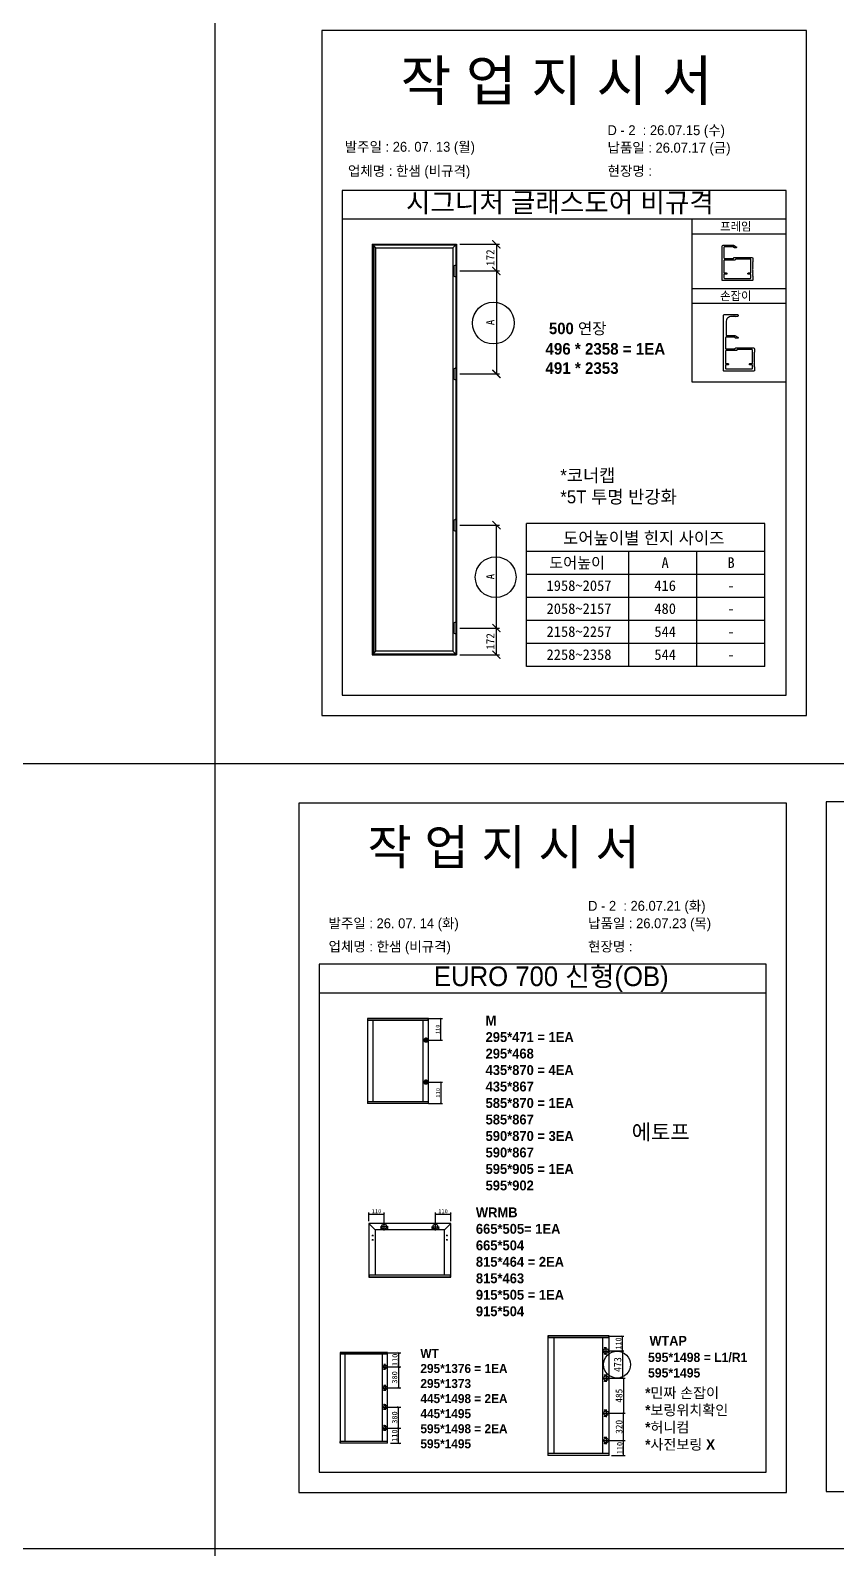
# Model space of a CAD drawing. Header units: millimetres. Extents: x -44117 to 256353, y -2095463 to 65325.
# Drawn here: x 109162 to 114128, y -1122029 to -1112676 of the extents above; entities that cross this region are included whole.
import ezdxf
from ezdxf.enums import TextEntityAlignment as Align

# ---------------------------------------------------------------- set-up
doc = ezdxf.new("R2010")
doc.units = ezdxf.units.MM
doc.header["$LTSCALE"] = 10
doc.layers.add('Layer1', color=7, linetype='Continuous', lineweight=70)
doc.styles.add('MtX_Gulim', font='')
doc.styles.get('MtX_Gulim').set_extended_font_data('Gulim', bold=True)
doc.dimstyles.new('ISO-25', dxfattribs={"dimtxt": 2.5, "dimasz": 2.5, "dimexe": 1, "dimexo": 1, "dimtad": 1, "dimtxsty": 'Standard', "dimblk": 'ARCHTICK', "dimcen": 2.5, "dimadec": 0, "dimazin": 0, "dimtfac": 1, "dimtmove": 0, "dimatfit": 3, "dimfxl": 0, "dimarcsym": 0})

# ---------------------------------------------------------------- blocks, each defined once
blk = doc.blocks.new('_ArchTick')
at = {"color": 0, "linetype": 'ByBlock', "const_width": 0.15}
blk.add_lwpolyline([(-0.5, -0.5), (0.5, 0.5)], dxfattribs=at)
blk = doc.blocks.new('*D7822')
at = {"color": 0, "lineweight": -2}
for p, q in [((111806.9, -1114158.1), (112052.3, -1114158.1)), ((112032.3, -1114158.1), (112032.3, -1114791.9)), ((111806.9, -1114791.9), (112052.3, -1114791.9))]:
    blk.add_line(p, q, dxfattribs=at)
at = {"layer": 'Defpoints', "color": 0}
for p in [(111786.9, -1114158.1), (111786.9, -1114791.9), (112032.3, -1114791.9)]:
    blk.add_point(p, dxfattribs=at)
at = {"color": 0, "lineweight": -2, "xscale": 50, "yscale": 50, "zscale": 50}
for p, rotation in [((112032.3, -1114158.1), 90), ((112032.3, -1114791.9), 270)]:
    blk.add_blockref('_ArchTick', p, dxfattribs=dict(at, rotation=rotation))
at = {"color": 0, "insert": (111994.8, -1114475), "char_height": 50, "attachment_point": 5, "rotation": 90}
blk.add_mtext('A', dxfattribs=at)
blk = doc.blocks.new('*D7823')
at = {"color": 0, "lineweight": -2}
for p, q in [((111806.9, -1113993.8), (112052.3, -1113993.8)), ((112032.3, -1113993.8), (112032.3, -1114158.1)), ((111806.9, -1114158.1), (112052.3, -1114158.1))]:
    blk.add_line(p, q, dxfattribs=at)
at = {"layer": 'Defpoints', "color": 0}
for p in [(111786.9, -1113993.8), (111786.9, -1114158.1), (112032.3, -1114158.1)]:
    blk.add_point(p, dxfattribs=at)
at = {"color": 0, "lineweight": -2, "xscale": 50, "yscale": 50, "zscale": 50}
for p, rotation in [((112032.3, -1113993.8), 90), ((112032.3, -1114158.1), 270)]:
    blk.add_blockref('_ArchTick', p, dxfattribs=dict(at, rotation=rotation))
at = {"color": 0, "insert": (111994.8, -1114075.9), "char_height": 50, "attachment_point": 5, "rotation": 90}
blk.add_mtext('172', dxfattribs=at)
blk = doc.blocks.new('*D7824')
at = {"color": 0, "lineweight": -2}
for p, q in [((111806.9, -1115724), (112052.3, -1115724)), ((112032.3, -1116357.9), (112032.3, -1115724)), ((111806.9, -1116357.9), (112052.3, -1116357.9))]:
    blk.add_line(p, q, dxfattribs=at)
at = {"layer": 'Defpoints', "color": 0}
for p in [(111786.9, -1115724), (112032.3, -1115724), (111786.9, -1116357.9)]:
    blk.add_point(p, dxfattribs=at)
at = {"color": 0, "lineweight": -2, "xscale": 50, "yscale": 50, "zscale": 50}
for p, rotation in [((112032.3, -1115724), 90), ((112032.3, -1116357.9), 270)]:
    blk.add_blockref('_ArchTick', p, dxfattribs=dict(at, rotation=rotation))
at = {"color": 0, "insert": (111994.8, -1116041), "char_height": 50, "attachment_point": 5, "rotation": 90}
blk.add_mtext('A', dxfattribs=at)
blk = doc.blocks.new('*D7825')
at = {"color": 0, "lineweight": -2}
for p, q in [((111806.9, -1116357.9), (112052.3, -1116357.9)), ((112032.3, -1116522.2), (112032.3, -1116357.9)), ((111806.9, -1116522.2), (112052.3, -1116522.2))]:
    blk.add_line(p, q, dxfattribs=at)
at = {"layer": 'Defpoints', "color": 0}
for p in [(111786.9, -1116357.9), (112032.3, -1116357.9), (111786.9, -1116522.2)]:
    blk.add_point(p, dxfattribs=at)
at = {"color": 0, "lineweight": -2, "xscale": 50, "yscale": 50, "zscale": 50}
for p, rotation in [((112032.3, -1116357.9), 90), ((112032.3, -1116522.2), 270)]:
    blk.add_blockref('_ArchTick', p, dxfattribs=dict(at, rotation=rotation))
at = {"color": 0, "insert": (111994.8, -1116440), "char_height": 50, "attachment_point": 5, "rotation": 90}
blk.add_mtext('172', dxfattribs=at)
blk = doc.blocks.new('*D7830')
at = {"color": 0, "lineweight": -2}
for p, q in [((111613.5, -1118763.2), (111699.7, -1118763.2)), ((111689.7, -1118896.2), (111689.7, -1118763.2)), ((111613.5, -1118896.2), (111699.7, -1118896.2))]:
    blk.add_line(p, q, dxfattribs=at)
at = {"layer": 'Defpoints', "color": 0}
for p in [(111598.5, -1118763.2), (111689.7, -1118763.2), (111598.5, -1118896.2)]:
    blk.add_point(p, dxfattribs=at)
at = {"color": 0, "lineweight": -2, "xscale": 10, "yscale": 10, "zscale": 10}
for p, rotation in [((111689.7, -1118763.2), 90), ((111689.7, -1118896.2), 270)]:
    blk.add_blockref('_ArchTick', p, dxfattribs=dict(at, rotation=rotation))
at = {"color": 0, "insert": (111670.9, -1118829.7), "char_height": 25, "attachment_point": 5, "rotation": 90}
blk.add_mtext('110', dxfattribs=at)
blk = doc.blocks.new('*D7831')
at = {"color": 0, "lineweight": -2}
for p, q in [((111613.5, -1119154.8), (111701.1, -1119154.8)), ((111691.1, -1119154.8), (111691.1, -1119286.9)), ((111613.5, -1119286.9), (111701.1, -1119286.9))]:
    blk.add_line(p, q, dxfattribs=at)
at = {"layer": 'Defpoints', "color": 0}
for p in [(111598.5, -1119154.8), (111598.5, -1119286.9), (111691.1, -1119286.9)]:
    blk.add_point(p, dxfattribs=at)
at = {"color": 0, "lineweight": -2, "xscale": 10, "yscale": 10, "zscale": 10}
for p, rotation in [((111691.1, -1119154.8), 90), ((111691.1, -1119286.9), 270)]:
    blk.add_blockref('_ArchTick', p, dxfattribs=dict(at, rotation=rotation))
at = {"color": 0, "insert": (111672.4, -1119220.9), "char_height": 25, "attachment_point": 5, "rotation": 90}
blk.add_mtext('110', dxfattribs=at)
blk = doc.blocks.new('*D7832')
at = {"color": 0, "lineweight": -2}
for p, q in [((111246.9, -1120011.9), (111246.9, -1119959)), ((111246.9, -1119969), (111341.3, -1119969)), ((111341.3, -1120030.5), (111341.3, -1119959))]:
    blk.add_line(p, q, dxfattribs=at)
at = {"layer": 'Defpoints', "color": 0}
for p in [(111341.3, -1119969), (111246.9, -1120026.9), (111341.3, -1120045.5)]:
    blk.add_point(p, dxfattribs=at)
at = {"color": 0, "lineweight": -2, "xscale": 10, "yscale": 10, "zscale": 10, "rotation": 180}
blk.add_blockref('_ArchTick', (111246.9, -1119969), dxfattribs=at)
at = {"color": 0, "lineweight": -2, "xscale": 10, "yscale": 10, "zscale": 10}
blk.add_blockref('_ArchTick', (111341.3, -1119969), dxfattribs=at)
at = {"color": 0, "insert": (111294.1, -1119950.3), "char_height": 25, "attachment_point": 5}
blk.add_mtext('110', dxfattribs=at)
blk = doc.blocks.new('*D7833')
at = {"color": 0, "lineweight": -2}
for p, q in [((111656.6, -1120030.5), (111656.6, -1119959)), ((111656.6, -1119969), (111750.9, -1119969)), ((111750.9, -1120011.9), (111750.9, -1119959))]:
    blk.add_line(p, q, dxfattribs=at)
at = {"layer": 'Defpoints', "color": 0}
for p in [(111750.9, -1119969), (111656.6, -1120045.5), (111750.9, -1120026.9)]:
    blk.add_point(p, dxfattribs=at)
at = {"color": 0, "lineweight": -2, "xscale": 10, "yscale": 10, "zscale": 10, "rotation": 180}
blk.add_blockref('_ArchTick', (111656.6, -1119969), dxfattribs=at)
at = {"color": 0, "lineweight": -2, "xscale": 10, "yscale": 10, "zscale": 10}
blk.add_blockref('_ArchTick', (111750.9, -1119969), dxfattribs=at)
at = {"color": 0, "insert": (111703.7, -1119950.3), "char_height": 25, "attachment_point": 5}
blk.add_mtext('110', dxfattribs=at)
blk = doc.blocks.new('*D7834')
at = {"color": 0, "lineweight": -2}
for p, q in [((112722.7, -1120719.1), (112818, -1120719.1)), ((112808, -1120811.2), (112808, -1120719.1)), ((112722.7, -1120811.2), (112818, -1120811.2))]:
    blk.add_line(p, q, dxfattribs=at)
at = {"layer": 'Defpoints', "color": 0}
for p in [(112707.7, -1120719.1), (112808, -1120719.1), (112707.7, -1120811.2)]:
    blk.add_point(p, dxfattribs=at)
at = {"color": 0, "lineweight": -2, "xscale": 10, "yscale": 10, "zscale": 10}
for p, rotation in [((112808, -1120719.1), 90), ((112808, -1120811.2), 270)]:
    blk.add_blockref('_ArchTick', p, dxfattribs=dict(at, rotation=rotation))
at = {"color": 0, "insert": (112784.2, -1120765.1), "char_height": 25, "attachment_point": 5, "rotation": 90}
blk.add_mtext('{\\H1.4x;110}', dxfattribs=at)
blk = doc.blocks.new('*D7835')
at = {"color": 0, "lineweight": -2}
for p, q in [((112722.7, -1121362.3), (112825.3, -1121362.3)), ((112815.3, -1121455.5), (112815.3, -1121362.3)), ((112741.2, -1121455.5), (112825.3, -1121455.5))]:
    blk.add_line(p, q, dxfattribs=at)
at = {"layer": 'Defpoints', "color": 0}
for p in [(112707.7, -1121362.3), (112815.3, -1121362.3), (112726.2, -1121455.5)]:
    blk.add_point(p, dxfattribs=at)
at = {"color": 0, "lineweight": -2, "xscale": 10, "yscale": 10, "zscale": 10}
for p, rotation in [((112815.3, -1121362.3), 90), ((112815.3, -1121455.5), 270)]:
    blk.add_blockref('_ArchTick', p, dxfattribs=dict(at, rotation=rotation))
at = {"color": 0, "insert": (112791.5, -1121408.9), "char_height": 25, "attachment_point": 5, "rotation": 90}
blk.add_mtext('{\\H1.4x;110}', dxfattribs=at)
blk = doc.blocks.new('*D7836')
at = {"color": 0, "lineweight": -2}
for p, q in [((112722.7, -1121194.7), (112825.3, -1121194.7)), ((112815.3, -1121362.3), (112815.3, -1121194.7)), ((112722.7, -1121362.3), (112825.3, -1121362.3))]:
    blk.add_line(p, q, dxfattribs=at)
at = {"layer": 'Defpoints', "color": 0}
for p in [(112707.7, -1121194.7), (112815.3, -1121194.7), (112707.7, -1121362.3)]:
    blk.add_point(p, dxfattribs=at)
at = {"color": 0, "lineweight": -2, "xscale": 10, "yscale": 10, "zscale": 10}
for p, rotation in [((112815.3, -1121194.7), 90), ((112815.3, -1121362.3), 270)]:
    blk.add_blockref('_ArchTick', p, dxfattribs=dict(at, rotation=rotation))
at = {"color": 0, "insert": (112788, -1121278.5), "char_height": 25, "attachment_point": 5, "rotation": 90}
blk.add_mtext('{\\H1.68x;320}', dxfattribs=at)
blk = doc.blocks.new('*D7837')
at = {"color": 0, "lineweight": -2}
for p, q in [((112722.7, -1120811.2), (112818, -1120811.2)), ((112808, -1120811.2), (112808, -1120978.9)), ((112722.7, -1120978.9), (112818, -1120978.9))]:
    blk.add_line(p, q, dxfattribs=at)
at = {"layer": 'Defpoints', "color": 0}
for p in [(112707.7, -1120811.2), (112707.7, -1120978.9), (112808, -1120978.9)]:
    blk.add_point(p, dxfattribs=at)
at = {"color": 0, "lineweight": -2, "xscale": 10, "yscale": 10, "zscale": 10}
for p, rotation in [((112808, -1120811.2), 90), ((112808, -1120978.9), 270)]:
    blk.add_blockref('_ArchTick', p, dxfattribs=dict(at, rotation=rotation))
at = {"color": 0, "insert": (112779.2, -1120895), "char_height": 25, "attachment_point": 5, "rotation": 90}
blk.add_mtext('{\\H1.8x;473}', dxfattribs=at)
blk = doc.blocks.new('*D7838')
at = {"color": 0, "lineweight": -2}
for p, q in [((112722.7, -1120978.9), (112825.3, -1120978.9)), ((112815.3, -1120978.9), (112815.3, -1121194.7)), ((112722.7, -1121194.7), (112825.3, -1121194.7))]:
    blk.add_line(p, q, dxfattribs=at)
at = {"layer": 'Defpoints', "color": 0}
for p in [(112707.7, -1120978.9), (112707.7, -1121194.7), (112815.3, -1121194.7)]:
    blk.add_point(p, dxfattribs=at)
at = {"color": 0, "lineweight": -2, "xscale": 10, "yscale": 10, "zscale": 10}
for p, rotation in [((112815.3, -1120978.9), 90), ((112815.3, -1121194.7), 270)]:
    blk.add_blockref('_ArchTick', p, dxfattribs=dict(at, rotation=rotation))
at = {"color": 0, "insert": (112788, -1121086.8), "char_height": 25, "attachment_point": 5, "rotation": 90}
blk.add_mtext('{\\H1.68x;485}', dxfattribs=at)
blk = doc.blocks.new('*D7843')
at = {"color": 0, "lineweight": -2}
for p, q in [((111366.2, -1120822.2), (111444.6, -1120822.2)), ((111431.6, -1120909), (111431.6, -1120822.2)), ((111366.2, -1120909), (111444.6, -1120909))]:
    blk.add_line(p, q, dxfattribs=at)
at = {"layer": 'Defpoints', "color": 0}
for p in [(111346.7, -1120822.2), (111431.6, -1120822.2), (111346.7, -1120909)]:
    blk.add_point(p, dxfattribs=at)
at = {"color": 0, "lineweight": -2, "xscale": 13, "yscale": 13, "zscale": 13}
for p, rotation in [((111431.6, -1120822.2), 90), ((111431.6, -1120909), 270)]:
    blk.add_blockref('_ArchTick', p, dxfattribs=dict(at, rotation=rotation))
at = {"color": 0, "insert": (111407.2, -1120865.6), "char_height": 32.5, "attachment_point": 5, "rotation": 90}
blk.add_mtext('110', dxfattribs=at)
blk = doc.blocks.new('*D7844')
at = {"color": 0, "lineweight": -2}
for p, q in [((111366.2, -1121285.8), (111442.8, -1121285.8)), ((111429.8, -1121379.5), (111429.8, -1121285.8)), ((111380.5, -1121379.5), (111442.8, -1121379.5))]:
    blk.add_line(p, q, dxfattribs=at)
at = {"layer": 'Defpoints', "color": 0}
for p in [(111346.7, -1121285.8), (111429.8, -1121285.8), (111361, -1121379.5)]:
    blk.add_point(p, dxfattribs=at)
at = {"color": 0, "lineweight": -2, "xscale": 13, "yscale": 13, "zscale": 13}
for p, rotation in [((111429.8, -1121285.8), 90), ((111429.8, -1121379.5), 270)]:
    blk.add_blockref('_ArchTick', p, dxfattribs=dict(at, rotation=rotation))
at = {"color": 0, "insert": (111405.5, -1121332.7), "char_height": 32.5, "attachment_point": 5, "rotation": 90}
blk.add_mtext('110', dxfattribs=at)
blk = doc.blocks.new('*D7845')
at = {"color": 0, "lineweight": -2}
for p, q in [((111366.2, -1121156.3), (111442.8, -1121156.3)), ((111429.8, -1121285.8), (111429.8, -1121156.3)), ((111366.2, -1121285.8), (111442.8, -1121285.8))]:
    blk.add_line(p, q, dxfattribs=at)
at = {"layer": 'Defpoints', "color": 0}
for p in [(111346.7, -1121156.3), (111429.8, -1121156.3), (111346.7, -1121285.8)]:
    blk.add_point(p, dxfattribs=at)
at = {"color": 0, "lineweight": -2, "xscale": 13, "yscale": 13, "zscale": 13}
for p, rotation in [((111429.8, -1121156.3), 90), ((111429.8, -1121285.8), 270)]:
    blk.add_blockref('_ArchTick', p, dxfattribs=dict(at, rotation=rotation))
at = {"color": 0, "insert": (111405.5, -1121221), "char_height": 32.5, "attachment_point": 5, "rotation": 90}
blk.add_mtext('380', dxfattribs=at)
blk = doc.blocks.new('*D7846')
at = {"color": 0, "lineweight": -2}
for p, q in [((111366.2, -1120909), (111442.8, -1120909)), ((111429.8, -1120909), (111429.8, -1121038.5)), ((111366.2, -1121038.5), (111442.8, -1121038.5))]:
    blk.add_line(p, q, dxfattribs=at)
at = {"layer": 'Defpoints', "color": 0}
for p in [(111346.7, -1120909), (111346.7, -1121038.5), (111429.8, -1121038.5)]:
    blk.add_point(p, dxfattribs=at)
at = {"color": 0, "lineweight": -2, "xscale": 13, "yscale": 13, "zscale": 13}
for p, rotation in [((111429.8, -1120909), 90), ((111429.8, -1121038.5), 270)]:
    blk.add_blockref('_ArchTick', p, dxfattribs=dict(at, rotation=rotation))
at = {"color": 0, "insert": (111405.5, -1120973.8), "char_height": 32.5, "attachment_point": 5, "rotation": 90}
blk.add_mtext('380', dxfattribs=at)

msp = doc.modelspace()

# ---------------------------------------------------------------- linework, layer by layer
for p, q in [((113817.16165, -1113661.80927), (111081.8273, -1113661.80927)), ((113817.16165, -1113839.42838), (111081.8273, -1113839.42838)), ((113817.16165, -1113931.807), (113235.04158, -1113931.807)), ((111267.27106, -1113993.77715), (111267.27106, -1116522.17882)), ((111267.27106, -1113993.77715), (111786.93334, -1113993.77715)), ((111267.27106, -1113993.77715), (111289.40914, -1114015.91523)), ((111267.27106, -1113993.77715), (111277.75752, -1113993.77715)), ((111277.75752, -1113993.77715), (111277.75752, -1116522.17882)), ((111764.79526, -1114015.91523), (111786.93334, -1113993.77715)), ((111786.93334, -1113993.77715), (111786.93334, -1116522.17882)), ((113817.16165, -1114267.06971), (113235.04158, -1114267.06971)), ((113817.16165, -1114357.50241), (113235.04158, -1114357.50241)), ((112217.30313, -1116593.96673), (112217.30313, -1115713.90494)), ((113685.88039, -1115713.90494), (112217.30313, -1115713.90494)), ((113685.88039, -1116593.96673), (113685.88039, -1115713.90494)), ((113685.88039, -1115885.66582), (112217.30313, -1115885.66582)), ((112848.10757, -1116593.96673), (112848.10757, -1115885.66582)), ((113266.99398, -1116593.96673), (113266.99398, -1115885.66582)), ((113685.88039, -1116027.326), (112217.30313, -1116027.326)), ((113685.88039, -1116168.98618), (112217.30313, -1116168.98618)), ((113685.88039, -1116310.64637), (112217.30313, -1116310.64637)), ((113685.88039, -1116452.30655), (112217.30313, -1116452.30655)), ((111289.40914, -1116500.04074), (111267.27106, -1116522.17882)), ((111267.27106, -1116522.17882), (111786.93334, -1116522.17882)), ((111764.79526, -1116500.04074), (111786.93334, -1116522.17882)), ((113685.88039, -1116593.96673), (112217.30313, -1116593.96673)), ((113694.61152, -1118428.21866), (110941.7305, -1118428.21866)), ((113694.61152, -1118606.97717), (110941.7305, -1118606.97717)), ((111237.69494, -1118763.60839), (111237.69494, -1119286.57218)), ((111614.75213, -1118764.2856), (111237.69494, -1118764.2856)), ((111614.75213, -1118774.51914), (111237.69494, -1118774.51914)), ((111614.3759, -1118763.23215), (111238.07117, -1118763.23215)), ((111271.17967, -1118773.76667), (111271.17967, -1119275.66144)), ((111580.89117, -1119275.66144), (111580.89117, -1118774.51914)), ((111612.87097, -1118774.51914), (111612.87097, -1118763.23215)), ((111614.75213, -1119286.57218), (111614.75213, -1118763.60839)), ((111614.75213, -1119275.66144), (111237.69494, -1119275.66144)), ((111614.75213, -1119285.89497), (111237.69494, -1119285.89497)), ((111614.3759, -1119286.94842), (111238.07117, -1119286.94842)), ((111239.5761, -1119286.94842), (111239.5761, -1119275.66144)), ((111612.87097, -1119275.66144), (111612.87097, -1119286.94842)), ((111246.4776, -1120026.91487), (111246.4776, -1120355.05118)), ((111285.00548, -1120065.44275), (111246.6044, -1120026.60876)), ((111750.93246, -1120026.48197), (111246.9105, -1120026.48197)), ((111265.958, -1120099.20875), (111274.61595, -1120099.20875)), ((111270.28697, -1120094.87978), (111270.28697, -1120103.53773)), ((111285.00548, -1120065.44275), (111285.00548, -1120343.36295)), ((111712.83748, -1120065.44275), (111285.00548, -1120065.44275)), ((111364.8947, -1120045.52946), (111317.66965, -1120045.52946)), ((111325.26496, -1120054.18741), (111318.3386, -1120054.18741)), ((111321.80178, -1120050.72423), (111321.80178, -1120057.65059)), ((111341.28217, -1120069.14198), (111341.28217, -1120021.91694)), ((111364.22574, -1120054.18741), (111357.29938, -1120054.18741)), ((111360.76256, -1120050.72423), (111360.76256, -1120057.65059)), ((111632.94828, -1120045.52946), (111680.17332, -1120045.52946)), ((111640.5436, -1120054.18741), (111633.61724, -1120054.18741)), ((111637.08042, -1120050.72423), (111637.08042, -1120057.65059)), ((111656.56081, -1120069.14198), (111656.56081, -1120021.91694)), ((111679.50438, -1120054.18741), (111672.57802, -1120054.18741)), ((111676.0412, -1120050.72423), (111676.0412, -1120057.65059)), ((111712.83748, -1120065.44275), (111751.23856, -1120026.60876)), ((111712.83748, -1120342.49715), (111712.83748, -1120065.44275)), ((111731.88497, -1120099.20875), (111723.22702, -1120099.20875)), ((111727.556, -1120094.87978), (111727.556, -1120103.53773)), ((111751.36536, -1120355.05118), (111751.36536, -1120026.91487)), ((111265.958, -1120126.91419), (111274.61595, -1120126.91419)), ((111270.28697, -1120122.58522), (111270.28697, -1120131.24317)), ((111731.88497, -1120126.91419), (111723.22702, -1120126.91419)), ((111727.556, -1120122.58522), (111727.556, -1120131.24317)), ((111246.4776, -1120342.49715), (111751.36536, -1120342.49715)), ((111246.4776, -1120354.27197), (111750.93246, -1120354.27197)), ((111246.9105, -1120355.48408), (111750.93246, -1120355.48408)), ((111248.64209, -1120342.49715), (111248.64209, -1120355.48408)), ((111749.20087, -1120355.48408), (111749.20087, -1120342.49715)), ((112348.68786, -1120718.29746), (112348.68786, -1121455.22237)), ((112726.36506, -1120719.06131), (112348.68786, -1120719.06131)), ((112726.36506, -1120730.6038), (112348.68786, -1120730.6038)), ((112725.9407, -1120717.87311), (112349.11222, -1120717.87311)), ((112350.80965, -1120717.87311), (112350.80965, -1120730.6038)), ((112386.45558, -1120729.75509), (112386.45558, -1121442.91605)), ((112688.17298, -1121442.91605), (112688.17298, -1120730.6038)), ((112724.24328, -1120730.6038), (112724.24328, -1120717.87311)), ((112726.36506, -1121455.22237), (112726.36506, -1120718.29746)), ((111069.28486, -1120821.57472), (111069.28486, -1121379.26397)), ((111361.14358, -1120822.16499), (111069.28486, -1120822.16499)), ((111361.14358, -1120831.08472), (111069.28486, -1120831.08472)), ((111360.81565, -1120821.24679), (111069.61279, -1120821.24679)), ((111070.92451, -1120821.24679), (111070.92451, -1120831.08472)), ((111098.47073, -1120830.42886), (111098.47073, -1121369.75398)), ((111331.62977, -1121369.75398), (111331.62977, -1120831.08472)), ((111359.50392, -1120831.08472), (111359.50392, -1120821.24679)), ((111361.14358, -1121379.26397), (111361.14358, -1120821.57472)), ((112684.54673, -1120811.23152), (112730.84002, -1120811.23152)), ((112703.44981, -1120792.13548), (112696.66011, -1120792.13548)), ((112703.44981, -1120830.32755), (112696.66011, -1120830.32755)), ((112700.05496, -1120788.74062), (112700.05496, -1120795.53033)), ((112700.05496, -1120826.9327), (112700.05496, -1120833.7224)), ((112707.69338, -1120834.37817), (112707.69338, -1120788.08488)), ((111328.82751, -1120908.9944), (111364.60171, -1120908.9944)), ((111343.4353, -1120894.23749), (111338.1884, -1120894.23749)), ((111343.4353, -1120923.7513), (111338.1884, -1120923.7513)), ((111340.81185, -1120891.61404), (111340.81185, -1120896.86094)), ((111340.81185, -1120921.12785), (111340.81185, -1120926.37475)), ((111346.71461, -1120926.8815), (111346.71461, -1120891.1073)), ((112707.69338, -1120955.70565), (112707.69338, -1121001.99895)), ((111328.82751, -1121038.52721), (111364.60171, -1121038.52721)), ((111343.4353, -1121023.7703), (111338.1884, -1121023.7703)), ((111340.81185, -1121021.14685), (111340.81185, -1121026.39375)), ((111346.71461, -1121020.6401), (111346.71461, -1121056.41431)), ((112684.54673, -1120978.85231), (112730.84002, -1120978.85231)), ((112703.44981, -1120959.75625), (112696.66011, -1120959.75625)), ((112703.44981, -1120997.94833), (112696.66011, -1120997.94833)), ((112700.05496, -1120956.3614), (112700.05496, -1120963.1511)), ((112700.05496, -1120994.55348), (112700.05496, -1121001.34318)), ((111343.4353, -1121053.2841), (111338.1884, -1121053.2841)), ((111343.4353, -1121141.52152), (111338.1884, -1121141.52152)), ((111340.81185, -1121050.66065), (111340.81185, -1121055.90755)), ((111340.81185, -1121138.89807), (111340.81185, -1121144.14497)), ((111346.71461, -1121138.39132), (111346.71461, -1121174.16553)), ((111328.82751, -1121156.27843), (111364.60171, -1121156.27843)), ((111343.4353, -1121171.03532), (111338.1884, -1121171.03532)), ((111340.81185, -1121168.41187), (111340.81185, -1121173.65877)), ((112684.54673, -1121194.66755), (112730.84002, -1121194.66755)), ((112703.44981, -1121175.5715), (112696.66011, -1121175.5715)), ((112703.44981, -1121213.76358), (112696.66011, -1121213.76358)), ((112700.05496, -1121172.17665), (112700.05496, -1121178.96635)), ((112700.05496, -1121210.36873), (112700.05496, -1121217.15843)), ((112707.69338, -1121171.5209), (112707.69338, -1121217.81419)), ((111328.82751, -1121285.81122), (111364.60171, -1121285.81122)), ((111343.4353, -1121271.0543), (111338.1884, -1121271.0543)), ((111343.4353, -1121300.56811), (111338.1884, -1121300.56811)), ((111340.81185, -1121268.43086), (111340.81185, -1121273.67775)), ((111340.81185, -1121297.94466), (111340.81185, -1121303.19156)), ((111346.71461, -1121267.92412), (111346.71461, -1121303.69832)), ((111361.14358, -1121369.75398), (111069.28486, -1121369.75398)), ((111361.14358, -1121378.6737), (111069.28486, -1121378.6737)), ((111360.81565, -1121379.59191), (111069.61279, -1121379.59191)), ((111070.92451, -1121379.59191), (111070.92451, -1121369.75398)), ((111359.50392, -1121369.75398), (111359.50392, -1121379.59191)), ((112684.54673, -1121362.28832), (112730.84002, -1121362.28832)), ((112703.44981, -1121343.19226), (112696.66011, -1121343.19226)), ((112703.44981, -1121381.38433), (112696.66011, -1121381.38433)), ((112700.05496, -1121339.79741), (112700.05496, -1121346.58711)), ((112700.05496, -1121377.98948), (112700.05496, -1121384.77918)), ((112707.69338, -1121339.14167), (112707.69338, -1121385.43496)), ((112726.36506, -1121442.91605), (112348.68786, -1121442.91605)), ((112726.36506, -1121454.45854), (112348.68786, -1121454.45854)), ((112725.9407, -1121455.64674), (112349.11222, -1121455.64674)), ((112350.80965, -1121455.64674), (112350.80965, -1121442.91605)), ((112724.24328, -1121442.91605), (112724.24328, -1121455.64674))]:
    msp.add_line(p, q)
at = {"linetype": 'Continuous'}
for p, q in [((111289.40914, -1116500.04074), (111289.40914, -1114015.91523)), ((111289.40914, -1114015.91523), (111764.79526, -1114015.91523)), ((111764.79526, -1114015.91523), (111764.79526, -1116500.04074)), ((111764.79526, -1116500.04074), (111289.40914, -1116500.04074))]:
    msp.add_line(p, q, dxfattribs=at)
at = {"color": 1}
for p, q in [((104196.73721, -1117192.16289), (196465.88407, -1117192.16289)), ((104196.73721, -1122028.71364), (196465.88407, -1122028.71364))]:
    msp.add_line(p, q, dxfattribs=at)
for p in [(110300.49669, 21924.9366), (110300.49669, 14161.07811), (110300.49669, 18584.38997), (110300.49669, 10820.53148), (110300.49669, 18627.87121), (110300.49669, 10864.01272), (110300.49669, 15287.32457), (110300.49669, 7523.46608), (110300.49669, 3746.75115), (110300.49669, 21924.9366), (110300.49669, 14161.07811), (110300.49669, 18584.38997), (110300.49669, 10820.53148), (110300.49669, 18627.87121), (110300.49669, 10864.01272), (110300.49669, 15287.32457), (110300.49669, 7523.46608), (110300.49669, 3746.75115), (110300.49669, 21924.9366), (110300.49669, 14161.07811), (110300.49669, 18584.38997), (110300.49669, 10820.53148), (110300.49669, 18627.87121), (110300.49669, 10864.01272), (110300.49669, 15287.32457), (110300.49669, 7523.46608), (110300.49669, 3746.75115), (110300.49669, 21924.9366), (110300.49669, 14161.07811), (110300.49669, 18584.38997), (110300.49669, 10820.53148), (110300.49669, 18627.87121), (110300.49669, 10864.01272), (110300.49669, 15287.32457), (110300.49669, 7523.46608), (110300.49669, 3746.75115), (110300.49669, 21924.9366), (110300.49669, 14161.07811), (110300.49669, 18584.38997), (110300.49669, 10820.53148), (110300.49669, 18627.87121), (110300.49669, 10864.01272), (110300.49669, 15287.32457), (110300.49669, 7523.46608), (110300.49669, 3746.75115), (110300.49669, 21924.9366), (110300.49669, 14161.07811), (110300.49669, 18584.38997), (110300.49669, 10820.53148), (110300.49669, 18627.87121), (110300.49669, 10864.01272), (110300.49669, 15287.32457), (110300.49669, 7523.46608), (110300.49669, 3746.75115), (110300.49669, 21924.9366), (110300.49669, 14161.07811), (110300.49669, 18584.38997), (110300.49669, 10820.53148), (110300.49669, 18627.87121), (110300.49669, 10864.01272), (110300.49669, 15287.32457), (110300.49669, 7523.46608), (110300.49669, 3746.75115), (110300.49669, 21924.9366), (110300.49669, 14161.07811), (110300.49669, 18584.38997), (110300.49669, 10820.53148), (110300.49669, 18627.87121), (110300.49669, 10864.01272), (110300.49669, 15287.32457), (110300.49669, 7523.46608), (110300.49669, 3746.75115), (110300.49669, 21924.9366), (110300.49669, 14161.07811), (110300.49669, 18584.38997), (110300.49669, 10820.53148), (110300.49669, 18627.87121), (110300.49669, 10864.01272), (110300.49669, 15287.32457), (110300.49669, 7523.46608), (110300.49669, 3746.75115), (110300.49669, 21924.9366), (110300.49669, 14161.07811), (110300.49669, 18584.38997), (110300.49669, 10820.53148), (110300.49669, 18627.87121), (110300.49669, 10864.01272), (110300.49669, 15287.32457), (110300.49669, 7523.46608), (110300.49669, 3746.75115), (110300.49669, 12702.87182), (110300.49669, 4939.01333), (110300.49669, 9362.32519), (110300.49669, 1598.4667), (110300.49669, 9405.80642), (110300.49669, 1641.94794), (110300.49669, 6065.25979), (110300.49669, -1698.5987), (110300.49669, -5475.31363), (110300.49669, 12702.87182), (110300.49669, 4939.01333), (110300.49669, 9362.32519), (110300.49669, 1598.4667), (110300.49669, 9405.80642), (110300.49669, 1641.94794), (110300.49669, 6065.25979), (110300.49669, -1698.5987), (110300.49669, -5475.31363), (110300.49669, 12702.87182), (110300.49669, 4939.01333), (110300.49669, 9362.32519), (110300.49669, 1598.4667), (110300.49669, 9405.80642), (110300.49669, 1641.94794), (110300.49669, 6065.25979), (110300.49669, -1698.5987), (110300.49669, -5475.31363), (110300.49669, 12702.87182), (110300.49669, 4939.01333), (110300.49669, 9362.32519), (110300.49669, 1598.4667), (110300.49669, 9405.80642), (110300.49669, 1641.94794), (110300.49669, 6065.25979), (110300.49669, -1698.5987), (110300.49669, -5475.31363), (110300.49669, 12702.87182), (110300.49669, 4939.01333), (110300.49669, 9362.32519), (110300.49669, 1598.4667), (110300.49669, 9405.80642), (110300.49669, 1641.94794), (110300.49669, 6065.25979), (110300.49669, -1698.5987), (110300.49669, -5475.31363)]:
    msp.add_xline(p, (0, 1), dxfattribs=at)
for points in [[(110957.49392, -1116895.95187), (113941.49503, -1116895.95187), (113941.49503, -1112675.72173), (110957.49392, -1112675.72173)], [(113817.16165, -1113839.42838), (113235.04158, -1113839.42838), (113235.04158, -1114840.54538), (113817.16165, -1114840.54538)], [(111270.76655, -1113997.27264), (111783.43785, -1113997.27264), (111783.43785, -1116518.68334), (111270.76655, -1116518.68334)], [(110816.59954, -1121683.10769), (113819.74247, -1121683.10769), (113819.74247, -1117435.80555), (110816.59954, -1117435.80555)], [(114062.90767, -1121676.20066), (117066.0506, -1121676.20066), (117066.0506, -1117428.89851), (114062.90767, -1117428.89851)]]:
    msp.add_lwpolyline(points, close=True)
for points in [[(111081.8273, -1113661.80927), (111081.8273, -1116771.61849), (113817.16165, -1116771.61849), (113817.16165, -1113661.80927)], [(110941.7305, -1118428.21866), (110941.7305, -1121557.97674), (113694.61152, -1121557.97674), (113694.61152, -1118428.21866)]]:
    msp.add_lwpolyline(points)
at = {"color": 7}
for points in [[(113612.08288, -1114079.41497), (113612.08288, -1114100.91497), (113609.08288, -1114103.91497), (113612.08288, -1114106.91497), (113609.08288, -1114109.91497), (113612.08288, -1114112.91497), (113609.08288, -1114115.91497), (113612.08288, -1114118.91497), (113609.08288, -1114121.91497), (113612.08288, -1114124.91497), (113609.08288, -1114127.91497), (113612.08288, -1114130.91497), (113609.08288, -1114133.91497), (113612.08288, -1114136.91497), (113609.08288, -1114139.91497), (113612.08288, -1114142.91497), (113609.08288, -1114145.91497), (113612.08288, -1114148.91497), (113609.08288, -1114151.91497), (113612.08288, -1114154.91497), (113609.08288, -1114157.91497), (113612.08288, -1114160.91497), (113609.08288, -1114163.91497), (113612.08288, -1114166.91497), (113609.08288, -1114169.91497), (113612.08288, -1114172.91497), (113609.08288, -1114175.91497), (113612.08288, -1114178.91497), (113609.08288, -1114181.91497), (113612.08288, -1114184.91497), (113609.08288, -1114187.91497), (113612.08288, -1114190.91497), (113612.08288, -1114212.41497, -0.4142135624), (113607.08288, -1114217.41497), (113607.08288, -1114217.41497), (113425.08288, -1114217.41497, -0.4142135624), (113422.08288, -1114214.41497), (113422.08288, -1114008.41497, -0.4142135624), (113432.08288, -1113998.41497), (113491.58882, -1113998.41497), (113509.99924, -1114008.55835, -0.855700792), (113509.08288, -1114014.41497), (113497.08288, -1114014.41497, -0.4142135624), (113494.08288, -1114011.41497), (113494.08288, -1114010.41497, 0.4142135624), (113492.08288, -1114008.41497), (113437.08288, -1114008.41497, 0.4142135624), (113434.08288, -1114011.41497), (113434.08288, -1114077.41497, 0.4142135624), (113437.08288, -1114080.41497), (113492.08288, -1114080.41497, 0.4142135624), (113494.08288, -1114078.41497), (113494.08288, -1114077.41497, -0.4142135624), (113497.08288, -1114074.41497), (113607.08288, -1114074.41497, -0.4142135623), (113612.08288, -1114079.41497)], [(113499.34827, -1114437.64587, -0.2301863539), (113494.10178, -1114437.64587, 0.2466321039), (113489.4523, -1114437.59123, -0.118515719), (113486.72502, -1114438.24689), (113481.27854, -1114438.24689, 0.4142135624), (113446.47854, -1114473.04689), (113446.47854, -1114556.24689), (113500.98448, -1114556.24689), (113519.3949, -1114566.39027, -0.855700792), (113518.47854, -1114572.24689), (113506.47854, -1114572.24689, -0.4142135624), (113503.47854, -1114569.24689), (113503.47854, -1114568.24689, 0.4142135624), (113501.47854, -1114566.24689), (113446.47854, -1114566.24689, 0.4142135624), (113443.47854, -1114569.24689), (113443.47854, -1114635.24689, 0.4142135624), (113446.47854, -1114638.24689), (113501.47854, -1114638.24689, 0.4142135624), (113503.47854, -1114636.24689), (113503.47854, -1114635.24689, -0.4142135624), (113506.47854, -1114632.24689), (113616.47854, -1114632.24689, -0.4142135623), (113621.47854, -1114637.24689), (113621.47854, -1114658.74689), (113618.47854, -1114661.74689), (113621.47854, -1114664.74689), (113618.47854, -1114667.74689), (113621.47854, -1114670.74689), (113618.47854, -1114673.74689), (113621.47854, -1114676.74689), (113618.47854, -1114679.74689), (113621.47854, -1114682.74689), (113618.47854, -1114685.74689), (113621.47854, -1114688.74689), (113618.47854, -1114691.74689), (113621.47854, -1114694.74689), (113618.47854, -1114697.74689), (113621.47854, -1114700.74689), (113618.47854, -1114703.74689), (113621.47854, -1114706.74689), (113618.47854, -1114709.74689), (113621.47854, -1114712.74689), (113618.47854, -1114715.74689), (113621.47854, -1114718.74689), (113618.47854, -1114721.74689), (113621.47854, -1114724.74689), (113618.47854, -1114727.74689), (113621.47854, -1114730.74689), (113618.47854, -1114733.74689), (113621.47854, -1114736.74689), (113618.47854, -1114739.74689), (113621.47854, -1114742.74689), (113618.47854, -1114745.74689), (113621.47854, -1114748.74689), (113621.47854, -1114770.24689, -0.4142135624), (113616.47854, -1114775.24689), (113616.47854, -1114775.24689), (113434.47854, -1114775.24689, -0.4142135624), (113431.47854, -1114772.24689), (113431.47854, -1114431.24689, -0.4142135624), (113436.47854, -1114426.24689), (113516.47854, -1114426.24689, -0.4142135624), (113521.47854, -1114431.24689), (113521.47854, -1114433.24689, -0.4142135624), (113516.47854, -1114438.24689, -0.1244779229), (113514.10178, -1114437.64587, 0.2466321039), (113509.4523, -1114437.59123, -0.2404082058), (113503.99775, -1114437.59123, 0.2466321039), (113499.34827, -1114437.64587), (113499.34827, -1114437.64587, -0.2466321039), (113503.99775, -1114437.59123)]]:
    msp.add_lwpolyline(points, format="xyb", dxfattribs=at)
at = {"linetype": 'Continuous'}
for points in [[(111778.75857, -1114192.39902), (111778.75857, -1114192.39902, 0.4142135624), (111786.93334, -1114184.22425), (111786.93334, -1114131.90575, 0.4142135624), (111778.75857, -1114123.73098), (111778.75857, -1114123.73098, 0.4142135624), (111770.58381, -1114131.90575), (111770.58381, -1114184.22425, 0.4142135624)], [(111778.75857, -1114826.24718), (111778.75857, -1114826.24718, 0.4142135624), (111786.93334, -1114818.07242), (111786.93334, -1114765.75391, 0.4142135624), (111778.75857, -1114757.57914), (111778.75857, -1114757.57914, 0.4142135624), (111770.58381, -1114765.75391), (111770.58381, -1114818.07242, 0.4142135624)], [(111778.75857, -1115758.37683), (111778.75857, -1115758.37683, 0.4142135624), (111786.93334, -1115750.20206), (111786.93334, -1115697.88356, 0.4142135624), (111778.75857, -1115689.70879), (111778.75857, -1115689.70879, 0.4142135624), (111770.58381, -1115697.88356), (111770.58381, -1115750.20206, 0.4142135624)], [(111778.75857, -1116392.22499), (111778.75857, -1116392.22499, 0.4142135624), (111786.93334, -1116384.05023), (111786.93334, -1116331.73172, 0.4142135624), (111778.75857, -1116323.55695), (111778.75857, -1116323.55695, 0.4142135624), (111770.58381, -1116331.73172), (111770.58381, -1116384.05023, 0.4142135624)]]:
    msp.add_lwpolyline(points, format="xyb", close=True, dxfattribs=at)
at = {"color": 7, "elevation": 0}
for points in [[(113434.08288, -1114093.41497), (113434.08288, -1114170.41497), (113449.08288, -1114170.41497, -0.4142135624), (113452.08288, -1114173.41497), (113452.08288, -1114175.41497, -0.4142135624), (113449.08288, -1114178.41497), (113434.08288, -1114178.41497), (113434.08288, -1114200.41497, 0.4142135624), (113437.08288, -1114203.41497), (113596.58288, -1114203.41497, 0.4142135624), (113599.58288, -1114200.41497), (113599.58288, -1114181.41497, 0.4142135624), (113596.58288, -1114178.41497), (113584.58288, -1114178.41497, -0.4142135624), (113581.58288, -1114175.41497), (113581.58288, -1114173.41497, -0.4142135624), (113584.58288, -1114170.41497), (113596.58288, -1114170.41497, 0.4142135624), (113599.58288, -1114167.41497), (113599.58288, -1114087.41497, 0.4142135624), (113596.58288, -1114084.41497), (113506.08288, -1114084.41497, 0.4142135624), (113504.08288, -1114086.41497), (113504.08288, -1114087.41497, -0.414213547), (113501.08288, -1114090.41497), (113437.08668, -1114090.41497, 0.4145851533), (113434.08288, -1114093.41497)], [(113443.47854, -1114651.24689), (113443.47854, -1114728.24689), (113458.47854, -1114728.24689, -0.4142135624), (113461.47854, -1114731.24689), (113461.47854, -1114733.24689, -0.4142135624), (113458.47854, -1114736.24689), (113443.47854, -1114736.24689), (113443.47854, -1114758.24689, 0.4142135624), (113446.47854, -1114761.24689), (113605.97854, -1114761.24689, 0.4142135624), (113608.97854, -1114758.24689), (113608.97854, -1114739.24689, 0.4142135624), (113605.97854, -1114736.24689), (113593.97854, -1114736.24689, -0.4142135624), (113590.97854, -1114733.24689), (113590.97854, -1114731.24689, -0.4142135624), (113593.97854, -1114728.24689), (113605.97854, -1114728.24689, 0.4142135624), (113608.97854, -1114725.24689), (113608.97854, -1114645.24689, 0.4142135624), (113605.97854, -1114642.24689), (113515.47854, -1114642.24689, 0.4142135624), (113513.47854, -1114644.24689), (113513.47854, -1114645.24689, -0.414213547), (113510.47854, -1114648.24689), (113446.48235, -1114648.24689, 0.4145851533), (113443.47854, -1114651.24689)]]:
    msp.add_lwpolyline(points, format="xyb", dxfattribs=at)
at = {"color": 1}
for centre, radius in [((112013.6578, -1114478.80001), 128.94825), ((112027.98538, -1116044.08845), 125.36635), ((112775.4928, -1120895.04191), 82.85969)]:
    msp.add_circle(centre, radius, dxfattribs=at)
for centre, radius in [((111270.28697, -1120099.20875), 1.29869), ((111321.80178, -1120054.18741), 1.38527), ((111341.28217, -1120045.52946), 15.15141), ((111360.76256, -1120054.18741), 1.38527), ((111637.08042, -1120054.18741), 1.38527), ((111656.56081, -1120045.52946), 15.15141), ((111676.0412, -1120054.18741), 1.38527), ((111727.556, -1120099.20875), 1.29869), ((111270.28697, -1120126.91419), 1.29869), ((111727.556, -1120126.91419), 1.29869), ((112707.69338, -1120811.23152), 14.85247), ((112700.05496, -1120792.13548), 1.35794), ((112700.05496, -1120830.32755), 1.35794), ((111346.71461, -1120908.9944), 11.47759), ((111340.81185, -1120894.23749), 1.04938), ((111340.81185, -1120923.7513), 1.04938), ((111346.71461, -1121038.52721), 11.47759), ((111340.81185, -1121023.7703), 1.04938), ((112707.69338, -1120978.85231), 14.85247), ((112700.05496, -1120959.75625), 1.35794), ((112700.05496, -1120997.94833), 1.35794), ((111340.81185, -1121053.2841), 1.04938), ((111340.81185, -1121141.52152), 1.04938), ((111346.71461, -1121156.27843), 11.47759), ((111340.81185, -1121171.03532), 1.04938), ((112707.69338, -1121194.66755), 14.85247), ((112700.05496, -1121175.5715), 1.35794), ((112700.05496, -1121213.76358), 1.35794), ((111346.71461, -1121285.81122), 11.47759), ((111340.81185, -1121271.0543), 1.04938), ((111340.81185, -1121300.56811), 1.04938), ((112707.69338, -1121362.28832), 14.85247), ((112700.05496, -1121343.19226), 1.35794), ((112700.05496, -1121381.38433), 1.35794)]:
    msp.add_circle(centre, radius)
for centre, radius, start, end in [((111614.3759, -1118763.60839), 0.37623, 0, 90), ((111238.07117, -1119286.57219), 0.37623, 180, 270), ((111614.3759, -1119286.57219), 0.37623, 270, 0), ((111246.9105, -1120026.91487), 0.4329, 90, 180), ((111750.93246, -1120026.91487), 0.4329, 0, 90), ((111246.9105, -1120355.05118), 0.4329, 180, 270), ((111750.93246, -1120355.05118), 0.4329, 270, 0), ((112349.11222, -1120718.29746), 0.42436, 90, 180), ((112725.9407, -1120718.29746), 0.42436, 0, 90), ((111069.61279, -1120821.57472), 0.32793, 90, 180), ((111360.81565, -1120821.57472), 0.32793, 0, 90), ((111069.61279, -1121379.26398), 0.32793, 180, 270), ((111360.81565, -1121379.26398), 0.32793, 270, 0), ((112349.11222, -1121455.22238), 0.42436, 180, 270), ((112725.9407, -1121455.22238), 0.42436, 270, 0)]:
    msp.add_arc(centre, radius, start, end)
at = {"layer": 'Layer1'}
for p, q in [((111598.47985, -1118882.35466), (111598.47985, -1118910.08764)), ((111598.47985, -1119168.65815), (111598.47985, -1119140.92516))]:
    msp.add_line(p, q, dxfattribs=at)
for points in [[(111612.34634, -1118896.22115), (111584.61336, -1118896.22115)], [(111612.34634, -1119154.79165), (111584.61336, -1119154.79165)]]:
    msp.add_lwpolyline(points, close=True, dxfattribs=at)
for centre in [(111598.47985, -1118896.22115), (111598.47985, -1119154.79165)]:
    msp.add_circle(centre, 9.24433, dxfattribs=at)

# ---------------------------------------------------------------- texts
at = {"linetype": 'Continuous', "style": 'MtX_Gulim'}
for s, height, p in [('프레임', 51.271748, (113410.51742, -1113909.43756)), ('손잡이', 51.271748, (113410.51742, -1114337.33864)), ('500 연장', 69.969594, (112356.21267, -1114547.12919)), ('도어높이별 힌지 사이즈', 74.8636653, (112442.93614, -1115840.52923)), ('도어높이', 68.472865, (112357.50183, -1115989.75047)), ('WTAP', 59.758272, (112975.45837, -1120777.84635))]:
    msp.add_text(s, height=height, dxfattribs=at).set_placement(p)
for s, height, p in [('A', 65.32167, (113071.6032, -1115987.26808)), ('B', 65.32167, (113477.70611, -1115987.26808)), ('1958~2057', 65.321672, (112541.11379, -1116128.92827)), ('416', 65.321672, (113071.6032, -1116128.92827)), ('-', 65.32167, (113477.70611, -1116128.92827)), ('2058~2157', 65.321672, (112541.11379, -1116270.58845)), ('480', 65.321672, (113071.6032, -1116270.58845)), ('-', 65.32167, (113477.70611, -1116270.58845)), ('2158~2257', 65.321672, (112541.11379, -1116412.24863)), ('544', 65.321672, (113071.6032, -1116412.24863)), ('-', 65.32167, (113477.70611, -1116412.24863)), ('2258~2358', 65.321672, (112541.11379, -1116553.90882)), ('544', 65.321672, (113071.6032, -1116553.90882)), ('-', 65.32167, (113477.70611, -1116553.90882))]:
    msp.add_text(s, height=height).set_placement(p, align=Align.CENTER)
at = {"attachment_point": 1}
for s, width, gutter_width, heights, insert, char_height in [('{\\fGulim|b0|i0|c129|p50;작 업 지 시 서}', 5874.4321472, 22.20239, [-276.81147], (111442.0506, -1112860.73426), 248.6667591), ('{\\fGulim|b0|i0|c129|p50;\\C1;D - 2  : 26.07.15 (수)}', 5874.4321472, 22.20239, [62.32696], (112716.54501, -1113260.30799), 60.923356), ('\\pt11;{\\fGulim|b0|i0|c129|p50;발주일 : 26. 07. 13 (월)}', 5874.4321472, 22.20239, [61.28591], (111098.21563, -1113362.50852), 60.923356), ('{\\fGulim|b0|i0|c129|p50;납품일 : 26.07.17 (금)}', 5874.4321472, 22.20239, [62.32696], (112716.54501, -1113367.70649), 60.923356), ('{\\fGulim|b0|i0|c129|p50;업체명 : 한샘 (비규격)}', 5874.4321472, 22.20239, [64.14322], (111118.01209, -1113510.96728), 60.923356), ('{\\fGulim|b0|i0|c129|p50;현장명 : }', 5874.4321472, 22.20239, [-67.98106], (112716.54501, -1113510.96728), 60.923356), ('{\\fGulim|b0|i0|c129|p50;시그니처 글래스도어 비규격}', 2836.7034314, 10.72131, [-133.82933], (111475.64808, -1113675.63196), 120.0786444), ('{\\f굴림|b1|i0|c129|p50;496 * 2358 = 1EA\\P\\C1;491 * 2353}', 21510.0890558, 276.6388, [-191.85936], (112334.70316, -1114602.07124), 71.1356923), ('{\\fGulim|b0|i0|c129|p50;*코너캡\\P*5T 투명 반강화}', 1875.2995193, 7.08769, [-224.47547], (112425.70277, -1115377.5244), 79.3820819), ('{\\fGulim|b0|i0|c129|p50;작 업 지 시 서}', 5121.296952, 19.35592, [-241.32268], (111238.80588, -1117598.58253), 216.786284), ('{\\fGulim|b0|i0|c129|p50;\\C1;D - 2  : 26.07.21 (화)}', 5874.4321472, 22.20239, [62.32696], (112597.08072, -1118038.41865), 60.923356), ('\\pt11;{\\fGulim|b0|i0|c129|p50;발주일 : 26. 07. 14 (화)}', 5874.4321472, 22.20239, [61.28591], (110998.5478, -1118145.81715), 60.923356), ('{\\fGulim|b0|i0|c129|p50;납품일 : 26.07.23 (목)}', 5874.4321472, 22.20239, [62.32696], (112597.08072, -1118145.81715), 60.923356), ('{\\fGulim|b0|i0|c129|p50;업체명 : 한샘 (비규격)}', 5874.4321472, 22.20239, [64.14322], (110998.5478, -1118289.07794), 60.923356), ('{\\fGulim|b0|i0|c129|p50;현장명 : }', 5874.4321472, 22.20239, [-67.98106], (112597.08072, -1118289.07794), 60.923356), ('{\\fGulim|b0|i0|c129|p50;EURO 700 신형(OB)}', 2854.9003652, 10.79008, [-152.06689], (111647.91569, -1118442.51339), 120.848927), ('{\\f굴림|b1|i0|c129|p50;M\\P295*471 = 1EA\\P\\C1;295*468\\P\\C256;435*870 = 4EA\\P\\C1;435*867\\P\\C256;585*870 = 1EA\\P\\C1;585*867\\P\\C256;590*870 = 3EA\\P\\C1;590*867\\P\\C256;595*905 = 1EA\\P\\C1;595*902}', 24729.7636046, 318.04667, [3896.04218], (111965.79258, -1118745.34545), 60.9234), ('{\\f굴림|b1|i0|c129|p50;WRMB\\P665*505= 1EA\\P\\C1;665*504\\P\\C256;815*464 = 2EA\\P\\C1;815*463\\P\\C256;915*505 = 1EA\\P\\C1;915*504}', 29239.4867307, 376.04571, [-672.89734], (111906.01998, -1119926.72399), 60.9234), ('{\\f굴림|b1|i0|c129|p50;WT\\P295*1376 = 1EA\\P\\C1;295*1373\\P\\C256;445*1498 = 2EA\\P\\C1;445*1495 \\P\\C256;595*1498 = 2EA\\P\\C1;595*1495}', 16827.0859125, 216.41123, [-614.63735], (111564.40694, -1120798.26328), 55.648603), ('{\\f굴림|b1|i0|c129|p50;595*1498 = L1/R1\\P\\C1;595*1495}', 17357.6570223, 223.23485, [-159.98497], (112966.42786, -1120821.43434), 57.4032467)]:
    msp.add_mtext_dynamic_manual_height_columns(s, width=width, gutter_width=gutter_width, heights=heights, dxfattribs=dict(at, insert=insert, char_height=char_height))
at = {"color": 1, "attachment_point": 1}
for s, heights, insert, char_height in [('{\\f굴림|b1|i0|c129|p50;\\C256;에토프}', [-105.68122], (112865.47802, -1119414.75044), 95), ('{\\f굴림|b1|i0|c129|p50;*민짜 손잡이\\P*보링위치확인\\P*허니컴\\P*사전보링 X}', [-397.58076], (112948.74919, -1121037.24381), 63.626388)]:
    msp.add_mtext_dynamic_manual_height_columns(s, width=19239.4173447, gutter_width=247.43595, heights=heights, dxfattribs=dict(at, insert=insert, char_height=char_height))

# ---------------------------------------------------------------- dimensions: what is measured, and where the dimension line sits
for base, p1, p2, text, override, picture, middle in [((112032.29404, -1114158.065), (111786.93334, -1113993.77715), (111786.93334, -1114158.065), '172', {"dimscale": 20}, '*D7823', (111994.79404, -1114075.92108)), ((112032.29404, -1114791.91316), (111786.93334, -1114158.065), (111786.93334, -1114791.91316), 'A', {"dimscale": 20}, '*D7822', (111994.79404, -1114474.98908)), ((112032.29404, -1115724.04281), (111786.93334, -1116357.89097), (111786.93334, -1115724.04281), 'A', {"dimscale": 20}, '*D7824', (111994.79404, -1116040.96689)), ((112032.29404, -1116357.89097), (111786.93334, -1116522.17882), (111786.93334, -1116357.89097), '172', {"dimscale": 20}, '*D7825', (111994.79404, -1116440.0349)), ((111689.66745, -1118763.23215), (111598.47985, -1118896.22115), (111598.47985, -1118763.23215), '110', {"dimscale": 10, "dimasz": 1, "dimexo": 1.5, "dimtxsty": 'Standard'}, '*D7830', (111670.91745, -1118829.72665)), ((111691.12592, -1119286.94842), (111598.47985, -1119154.79165), (111598.47985, -1119286.94842), '110', {"dimscale": 10, "dimasz": 1, "dimexo": 1.5, "dimtxsty": 'Standard'}, '*D7831', (111672.37592, -1119220.87004)), ((112807.972, -1120978.85231), (112707.69338, -1120811.23152), (112707.69338, -1120978.85231), '{\\H1.8x;473}', {"dimscale": 10, "dimasz": 1, "dimexo": 1.5, "dimtxsty": 'Standard'}, '*D7837', (112779.222, -1120895.04191)), ((111429.83699, -1121038.5272), (111346.71461, -1120908.9944), (111346.71461, -1121038.5272), '380', {"dimscale": 13, "dimasz": 1, "dimexo": 1.5, "dimtxsty": 'Standard'}, '*D7846', (111405.46199, -1120973.7608)), ((112815.25717, -1121194.66755), (112707.69338, -1120978.85231), (112707.69338, -1121194.66755), '{\\H1.68x;485}', {"dimscale": 10, "dimasz": 1, "dimexo": 1.5, "dimtxsty": 'Standard'}, '*D7838', (112788.00717, -1121086.75993)), ((111429.83699, -1121156.27843), (111346.71461, -1121285.81122), (111346.71461, -1121156.27843), '380', {"dimscale": 13, "dimasz": 1, "dimexo": 1.5, "dimtxsty": 'Standard'}, '*D7845', (111405.46199, -1121221.04483)), ((112815.25717, -1121194.66755), (112707.69338, -1121362.28831), (112707.69338, -1121194.66755), '{\\H1.68x;320}', {"dimscale": 10, "dimasz": 1, "dimexo": 1.5, "dimtxsty": 'Standard'}, '*D7836', (112788.00717, -1121278.47793)), ((111429.83699, -1121285.81122), (111361.04753, -1121379.49586), (111346.71461, -1121285.81122), '110', {"dimscale": 13, "dimasz": 1, "dimexo": 1.5}, '*D7844', (111405.46199, -1121332.65354)), ((112815.25717, -1121362.28831), (112726.24077, -1121455.52245), (112707.69338, -1121362.28831), '{\\H1.4x;110}', {"dimscale": 10, "dimasz": 1, "dimexo": 1.5, "dimtxsty": 'Standard'}, '*D7835', (112791.50717, -1121408.90538))]:
    dim = msp.add_linear_dim(base=base, p1=p1, p2=p2, angle=90, text=text, dimstyle='ISO-25', override=override)
    dim.commit()
    dim.dimension.update_dxf_attribs({"geometry": picture, "text_midpoint": middle})
for base, p1, p2, picture, middle in [((111341.28217, -1119969.02172), (111246.9105, -1120026.91487), (111341.28217, -1120045.52946), '*D7832', (111294.09634, -1119950.27172)), ((111750.93246, -1119969.02172), (111656.5608, -1120045.52946), (111750.93246, -1120026.91487), '*D7833', (111703.74663, -1119950.27172))]:
    dim = msp.add_linear_dim(base=base, p1=p1, p2=p2, text='110', dimstyle='ISO-25', override={"dimscale": 10, "dimasz": 1, "dimexo": 1.5, "dimtxsty": 'Standard'})
    dim.commit()
    dim.dimension.update_dxf_attribs({"geometry": picture, "text_midpoint": middle})
for base, p1, p2, text, override, picture, middle in [((112807.972, -1120719.06131), (112707.69338, -1120811.23152), (112707.69338, -1120719.06131), '{\\H1.4x;110}', {"dimscale": 10, "dimasz": 1, "dimexo": 1.5, "dimtxsty": 'Standard'}, '*D7834', (112807.972, -1120765.14641)), ((111431.60124, -1120822.16499), (111346.71461, -1120908.9944), (111346.71461, -1120822.16499), '110', {"dimscale": 13, "dimasz": 1, "dimexo": 1.5}, '*D7843', (111431.60124, -1120865.5797))]:
    dim = msp.add_linear_dim(base=base, p1=p1, p2=p2, angle=90, text=text, dimstyle='ISO-25', override=override)
    dim.commit()
    dim.dimension.update_dxf_attribs({"geometry": picture, "text_midpoint": middle, "dimtype": 160})

doc.saveas('drawing.dxf')
